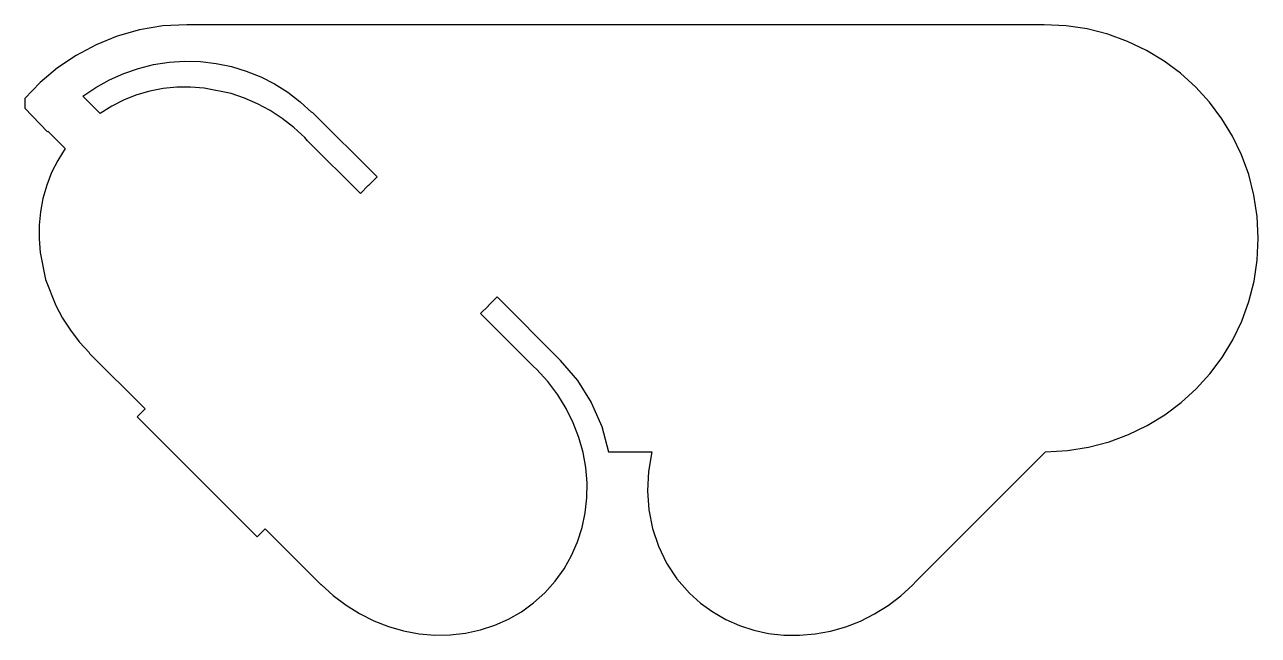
# Model space of a CAD drawing. Header units: millimetres. Extents: x 0 to 158, y 0 to 78.
import ezdxf

# ---------------------------------------------------------------- set-up
doc = ezdxf.new("R2010")
doc.units = ezdxf.units.MM
doc.layers.add('Edge', color=7, linetype='CONTINUOUS')

msp = doc.modelspace()

# ---------------------------------------------------------------- linework, layer by layer
at = {"layer": 'Edge', "color": 1}
for points in [[(20.911743, 78.392931), (17.832893, 78.223567), (14.856491, 77.727594), (12.00001, 76.923187), (9.280925, 75.828523), (6.716707, 74.461779), (4.324831, 72.841129), (2.122771, 70.984752), (0.127998, 68.910822), (0.163655, 67.695392), (3.053402, 64.679556), (3.084408, 64.732786), (5.306494, 62.510699), (4.363158, 61.004248), (3.577242, 59.432617), (2.947524, 57.806091), (2.472779, 56.134959), (2.151785, 54.429506), (1.983317, 52.70002), (1.966153, 50.956786), (2.099069, 49.210093), (2.810246, 45.747474), (4.107061, 42.394457), (4.972023, 40.784766), (5.979724, 39.233336), (7.128941, 37.750453), (8.418449, 36.346405), (8.419449, 36.345405), (8.393089, 36.318535), (15.546658, 29.16445), (14.532249, 28.150042), (29.929759, 12.753049), (30.944167, 13.767457), (38.098253, 6.613372), (38.125123, 6.639722), (38.12564, 6.639205), (39.661157, 5.23874), (41.304353, 3.995685), (43.04174, 2.91603), (44.859832, 2.005769), (46.74514, 1.270891), (48.684178, 0.717388), (50.663459, 0.351253), (52.669494, 0.178475), (54.668233, 0.203971), (56.625894, 0.42532), (58.529394, 0.837507), (60.365651, 1.435519), (62.121583, 2.214341), (63.784107, 3.168958), (65.340142, 4.294357), (66.776605, 5.585523), (68.110682, 7.073008), (69.255624, 8.66812), (70.211961, 10.356457), (70.980224, 12.123619), (71.560941, 13.955204), (71.954643, 15.836813), (72.16186, 17.754044), (72.183122, 19.692496), (72.018957, 21.637769), (71.669898, 23.57546), (71.136472, 25.491171), (70.419211, 27.370499), (69.518644, 29.199044), (68.4353, 30.962405), (67.169711, 32.64618), (65.722405, 34.23597), (65.30486, 34.601322), (58.541448, 41.364734), (59.557924, 42.381209), (59.548124, 42.391009), (60.658134, 43.501019), (68.787353, 35.371799), (68.756353, 35.340279), (68.757353, 35.339279), (70.949766, 32.789513), (72.728985, 29.957762), (74.068805, 26.893564), (74.943022, 23.646453), (80.501339, 23.646453), (80.062022, 21.14065), (79.933519, 18.651119), (80.108781, 16.204479), (80.580759, 13.827347), (81.342404, 11.546342), (82.386666, 9.388082), (83.706496, 7.379183), (85.294845, 5.546265), (86.731358, 4.255159), (88.287436, 3.129823), (89.949998, 2.175271), (91.70596, 1.396518), (93.542241, 0.798577), (95.445758, 0.386461), (97.403429, 0.165184), (99.402171, 0.139761), (101.408202, 0.31261), (103.387471, 0.678816), (105.326491, 1.232385), (107.211775, 1.967327), (109.029836, 2.877649), (110.767187, 3.95736), (112.410341, 5.200468), (113.94581, 6.600981), (114.31116, 7.01801), (130.94994, 23.656788), (133.746721, 23.816638), (136.460293, 24.245441), (139.077238, 24.929859), (141.584143, 25.856553), (143.96759, 27.012187), (146.214165, 28.383421), (148.310451, 29.956919), (150.243034, 31.719341), (151.998497, 33.65735), (153.563424, 35.757608), (154.924401, 38.006778), (156.06801, 40.39152), (156.980838, 42.898497), (157.649468, 45.514371), (158.060483, 48.225805), (158.20047, 51.019459), (158.059226, 53.825958), (157.644557, 56.549621), (156.970058, 59.176893), (156.049323, 61.694221), (154.895949, 64.088052), (153.523529, 66.344831), (151.945659, 68.451005), (150.175932, 70.39302), (148.227946, 72.157323), (146.115293, 73.730359), (143.85157, 75.098576), (141.45037, 76.248419), (138.92529, 77.166335), (136.289923, 77.83877), (133.557865, 78.25217), (130.74271, 78.392982)], [(22.643937, 73.657303), (24.648669, 73.42556), (26.612852, 73.018062), (28.525615, 72.439751), (30.376086, 71.695571), (32.153395, 70.790462), (33.84667, 69.729368), (35.445042, 68.51723), (36.937638, 67.158991), (36.938638, 67.158474), (36.969648, 67.189484), (45.280252, 58.878364), (44.170759, 57.768871), (44.160959, 57.778671), (43.144483, 56.762196), (36.380049, 63.526138), (36.015214, 63.943167), (34.607047, 65.235529), (33.119777, 66.386786), (31.563768, 67.395726), (29.949381, 68.261137), (28.286981, 68.981808), (26.586932, 69.556525), (23.115336, 70.263254), (21.364517, 70.392841), (19.617501, 70.371626), (17.884652, 70.198399), (16.176333, 69.871947), (14.502907, 69.391057), (12.874738, 68.754519), (11.30219, 67.961119), (9.795625, 67.009646), (7.580774, 69.224498), (9.248891, 70.360381), (11.001286, 71.336783), (12.826504, 72.150334), (14.713087, 72.79766), (16.649578, 73.275392), (18.624522, 73.580158), (20.62646, 73.708585), (22.643937, 73.657303)]]:
    msp.add_lwpolyline(points, close=True, dxfattribs=at)

doc.saveas('drawing.dxf')
